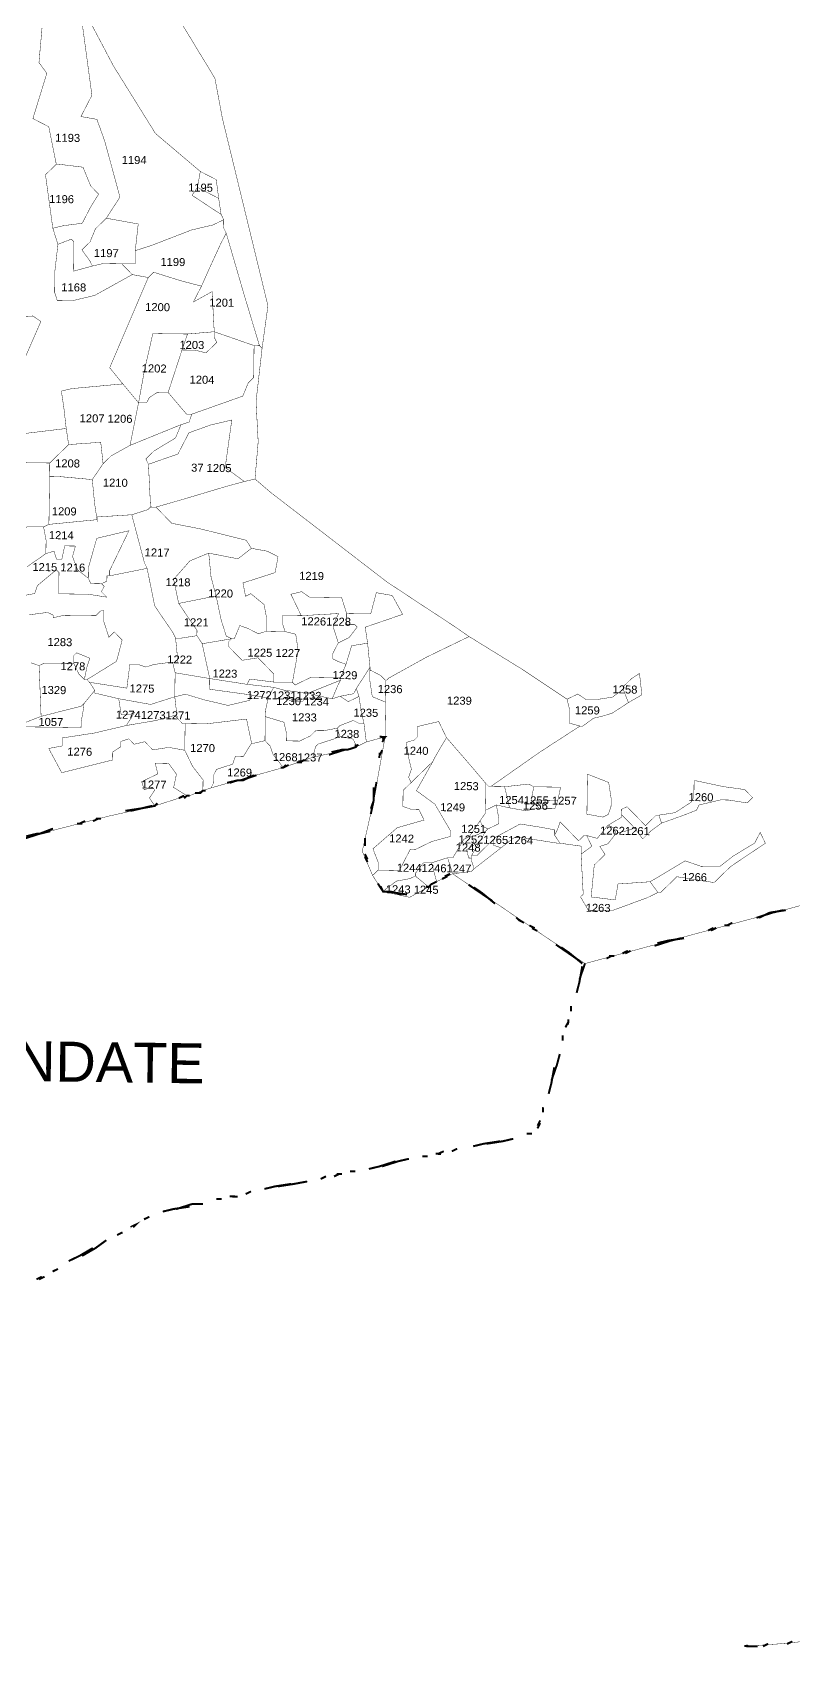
# Model space of a CAD drawing. Header units: metres. Extents: x 259278 to 277237, y 2171369 to 2185379.
# Drawn here: x 269942 to 271073, y 2171445 to 2173847 of the extents above; entities that cross this region are included whole.
import ezdxf

# ---------------------------------------------------------------- set-up
doc = ezdxf.new("R2010")
doc.units = ezdxf.units.M
doc.header["$MEASUREMENT"] = 0
for name, color, linetype in [('SURVEY NO.', 7, 'Continuous'), ('SURVEY PLOT BOUNDARY', 35, 'Continuous'), ('VILLAGE BOUNDARY', 212, 'Continuous'), ('VILLAGE NAME', 3, 'Continuous')]:
    doc.layers.add(name, color=color, linetype=linetype)
doc.styles.add('PDF Arial', font='arial.ttf')

msp = doc.modelspace()

# ---------------------------------------------------------------- linework, layer by layer
at = {"layer": 'SURVEY PLOT BOUNDARY', "lineweight": 18, "const_width": 0.595}
for points in [[(270135.6, 2173906.7), (270213.3, 2173778.8), (270224.4, 2173719.2), (270292.1, 2173440.7), (270283.4, 2173377.4), (270279.5, 2173381.4), (270256.7, 2173457.1), (270230.1, 2173548.6), (270226.2, 2173556.6), (270226.4, 2173568.5), (270222.5, 2173576.5), (270218.9, 2173600.3), (270215.3, 2173628.1), (270191.6, 2173640.3), (270125, 2173696.7), (270062.8, 2173796.7), (270016.4, 2173884.5)], [(271212.7, 2172584.1), (270763.1, 2172463.1), (270566.6, 2172596.5), (270594.4, 2172600.1), (270598.4, 2172604), (270638.5, 2172635.2), (270658.5, 2172650.8), (270666.4, 2172650.7), (270721.8, 2172642.1), (270725.8, 2172642), (270757.5, 2172637.6), (270757.3, 2172625.7), (270760.5, 2172566.2), (270756.5, 2172562.3), (270768.1, 2172542.3), (270803.8, 2172541.9), (270855.6, 2172561), (270871.5, 2172568.7), (270875.5, 2172568.7), (270899.6, 2172592.2), (270955, 2172583.5), (270979.1, 2172607), (271031.1, 2172642), (271023.4, 2172658), (271015.2, 2172642.2), (270983.3, 2172622.8), (270963.2, 2172607.2), (270935.5, 2172607.6), (270911.8, 2172615.8), (270859.9, 2172584.7), (270812.2, 2172581.4), (270808, 2172557.7), (270772.3, 2172562.1), (270776.9, 2172609.6), (270793, 2172625.3), (270785.2, 2172637.3), (270797.2, 2172641.1), (270809.3, 2172656.8), (270825.2, 2172660.5), (270837.1, 2172664.4), (270848.8, 2172648.3), (270860.8, 2172660.1), (270876.8, 2172671.8), (270908.7, 2172683.2), (270928.6, 2172690.9), (270932.7, 2172698.8), (270964.5, 2172706.3), (270976.4, 2172706.2), (271004.1, 2172701.8), (271012.1, 2172709.7), (271000.4, 2172721.7), (270968.7, 2172726.1), (270929.2, 2172734.5), (270925.2, 2172734.6), (270924.9, 2172710.8), (270920.9, 2172702.9), (270896.9, 2172687.4), (270873, 2172683.7), (270869.1, 2172683.8), (270853, 2172668.1), (270825.6, 2172696.2), (270817.6, 2172692.4), (270817.5, 2172684.4), (270817.5, 2172680.5), (270797.5, 2172668.8), (270781.4, 2172649.2), (270765.6, 2172653.4), (270761.6, 2172653.4), (270753.6, 2172645.6), (270726.2, 2172673.7), (270722.1, 2172661.9), (270718, 2172654), (270718.1, 2172661.9), (270694.4, 2172666.2), (270666.7, 2172670.5), (270630.8, 2172651.2), (270626.7, 2172647.3), (270606.7, 2172627.7), (270602.6, 2172623.8), (270594.7, 2172623.9), (270610.9, 2172651.4), (270615, 2172659.3), (270619, 2172663.2), (270635, 2172670.9), (270635.1, 2172678.9), (270631.4, 2172698.8), (270651.1, 2172694.5), (270674.9, 2172690.3), (270694.8, 2172694), (270718.5, 2172693.7), (270722.7, 2172705.5), (270726.9, 2172725.3), (270687.2, 2172725.8), (270679.4, 2172729.9), (270647.6, 2172726.3), (270643.6, 2172726.4), (270623.8, 2172726.6), (270695.8, 2172777.2), (270755.8, 2172816.1), (270759.8, 2172816), (270775.8, 2172827.7), (270791.7, 2172831.5), (270803.6, 2172835.3), (270815.6, 2172843.1), (270827.6, 2172850.9), (270847.6, 2172862.5), (270844.1, 2172894.3), (270832.1, 2172886.5), (270820, 2172874.7), (270820, 2172870.8), (270804, 2172859.1), (270780.1, 2172855.4), (270764.3, 2172855.6), (270752.5, 2172863.7), (270736.5, 2172856), (270669.7, 2172900.5), (270591, 2172949.1), (270567.4, 2172965.3), (270469.2, 2173030), (270390.7, 2173090.5), (270296.4, 2173163.1), (270272.9, 2173183.2), (270277.6, 2173238.7), (270274.4, 2173298.2), (270283.4, 2173377.4), (270292.1, 2173440.7), (270224.4, 2173719.2), (270213.3, 2173778.8), (270135.6, 2173906.7)], [(270016.4, 2173884.5), (270062.8, 2173796.7), (270125, 2173696.7), (270191.6, 2173640.3), (270187.4, 2173616.6), (270179.3, 2173604.8), (270222.5, 2173576.5), (270226.4, 2173568.5), (270210.4, 2173560.8), (270178.6, 2173553.3), (270118.8, 2173530.2), (270095, 2173522.6), (270099.4, 2173562.2), (270052, 2173570.8), (270072.2, 2173602.2), (270049.5, 2173685.8), (270038, 2173717.7), (270014.3, 2173721.9), (270030.6, 2173753.5), (270016.1, 2173860.7)], [(269956.5, 2173853.6), (269951.9, 2173802.1), (269963.6, 2173786.1), (269942.9, 2173718.9), (269966.5, 2173706.7), (269977.7, 2173651), (269961.6, 2173635.4), (269972.5, 2173555.9), (269980.1, 2173532), (269975.6, 2173492.5), (269975.2, 2173460.7), (269979, 2173448.8), (270002.8, 2173448.5), (270034.6, 2173456), (270090.5, 2173487), (270114.3, 2173482.7), (270057, 2173348.6), (270076.5, 2173324.6), (270001.1, 2173317.6), (269985.2, 2173313.9), (269988.8, 2173290), (269992.4, 2173258.3), (269932.8, 2173251.1)], [(270016.1, 2173860.7), (270030.6, 2173753.5), (270014.3, 2173721.9), (270038, 2173717.7), (270049.5, 2173685.8), (270072.2, 2173602.2), (270052, 2173570.8), (270035.9, 2173555.1), (270027.7, 2173535.4), (270015.7, 2173523.7), (270027.4, 2173507.6), (270031.2, 2173499.7), (270003.4, 2173492.1), (270003.9, 2173535.7), (270000, 2173539.7), (269980.1, 2173532), (269972.5, 2173555.9), (269988.4, 2173559.7), (270016.2, 2173563.3), (270028.4, 2173586.9), (270040.5, 2173606.6), (270028.8, 2173618.7), (270017.3, 2173646.6), (269981.6, 2173651), (269977.7, 2173651), (269966.5, 2173706.7), (269942.9, 2173718.9), (269963.6, 2173786.1), (269951.9, 2173802.1), (269956.5, 2173853.6)], [(269922.1, 2173342.5), (269954.8, 2173417.4), (269943, 2173425.5), (269887.5, 2173422.2)], [(269935, 2173112.3), (269958.8, 2173112), (269962.5, 2173092.1), (269962.2, 2173072.3), (269934.2, 2173052.8)], [(269934.2, 2173052.8), (269962.2, 2173072.3), (269974.2, 2173076.1), (269978, 2173064.1), (269985.9, 2173064), (269990.1, 2173083.8), (270006, 2173083.6), (270001.8, 2173067.8), (270009.5, 2173047.9), (270025.2, 2173035.8), (270029, 2173027.8), (270044.9, 2173027.6), (270048.8, 2173023.6), (270044.7, 2173015.7), (270052.6, 2173007.7), (270024.9, 2173012), (269981.3, 2173012.6), (269981.7, 2173044.3), (269977.8, 2173048.3), (269949.7, 2173024.9), (269945.6, 2173013), (269925.7, 2173009.3)], [(269925.7, 2173009.3), (269945.6, 2173013), (269949.7, 2173024.9), (269977.8, 2173048.3), (269981.7, 2173044.3), (269981.3, 2173012.6), (270024.9, 2173012), (270052.6, 2173007.7), (270044.7, 2173015.7), (270048.8, 2173023.6), (270044.9, 2173027.6), (270052.9, 2173031.5), (270053, 2173039.4), (270056.9, 2173039.3), (270112.6, 2173050.5), (270123.8, 2172994.8), (270151, 2172954.8), (270154.9, 2172946.8), (270158.4, 2172911.1), (270150.4, 2172911.2), (270122.6, 2172907.6), (270110.7, 2172903.8), (270098.8, 2172907.9), (270087, 2172908.1), (270082.5, 2172872.4), (270027.1, 2172881.1), (270023.2, 2172885.1), (270067.2, 2172912.3), (270075.5, 2172943.9), (270063.8, 2172956), (270055.8, 2172948.1), (270048.1, 2172972), (270048.3, 2172983.9), (270048.3, 2172987.9), (270044.4, 2172987.9), (270036.3, 2172980.1), (269996.7, 2172980.6), (269988.8, 2172980.7), (269972.9, 2172977), (269972.9, 2172980.9), (269965, 2172985), (269937.2, 2172981.4)], [(269937.2, 2172981.4), (269965, 2172985), (269972.9, 2172980.9), (269972.9, 2172977), (269988.8, 2172980.7), (269996.7, 2172980.6), (270036.3, 2172980.1), (270044.4, 2172987.9), (270048.3, 2172987.9), (270048.3, 2172983.9), (270048.1, 2172972), (270055.8, 2172948.1), (270063.8, 2172956), (270075.5, 2172943.9), (270067.2, 2172912.3), (270023.2, 2172885.1), (270019.3, 2172885.2), (270023.5, 2172904.9), (270027.6, 2172916.8), (270007.9, 2172925), (270003.9, 2172921.1), (270003.7, 2172909.2), (269960.1, 2172909.7), (269952.1, 2172905.9), (269940.3, 2172910)], [(269940.3, 2172910), (269952.1, 2172905.9), (269955.1, 2172830.5), (269915.3, 2172815.1), (270014.4, 2172813.9), (270014.5, 2172821.8), (270018.7, 2172845.5), (270018.8, 2172849.5), (270034.9, 2172869.1), (270034.9, 2172865.1), (270070.4, 2172856.7), (270074.1, 2172832.9), (270086, 2172832.7), (270094, 2172836.6), (270081.8, 2172816.9), (270034.1, 2172805.7), (269986.4, 2172798.4), (269986.2, 2172786.5), (269966.4, 2172782.8), (269985.7, 2172746.8), (270061.3, 2172765.7), (270061.5, 2172777.5), (270073.5, 2172785.3), (270073.6, 2172793.3), (270085.5, 2172797.1), (270093.3, 2172789), (270109.2, 2172792.8), (270121, 2172780.7), (270144.8, 2172784.4), (270168.6, 2172780.1), (270180.1, 2172756.2), (270195.7, 2172736.1), (270195.5, 2172720.3), (270175.6, 2172712.6), (270171.6, 2172712.7), (270152, 2172724.8), (270156.2, 2172744.6), (270144.5, 2172760.6), (270124.7, 2172760.9), (270128.4, 2172745), (270104.5, 2172733.4), (270108.3, 2172721.4), (270120.3, 2172725.2), (270124.2, 2172721.2), (270116.1, 2172709.4), (270123.9, 2172697.4), (270056.3, 2172682.4), (269952.8, 2172656), (269873.3, 2172637.2)], [(271270.8, 2171445.3), (271277.6, 2171472.9), (271158.5, 2171462.6), (271051.3, 2171452.1), (271003.7, 2171448.7)]]:
    msp.add_lwpolyline(points, dxfattribs=at)
for points in [[(269972.5, 2173555.9), (269961.6, 2173635.4), (269977.7, 2173651), (269981.6, 2173651), (270017.3, 2173646.6), (270028.8, 2173618.7), (270040.5, 2173606.6), (270028.4, 2173586.9), (270016.2, 2173563.3), (269988.4, 2173559.7)], [(270218.9, 2173600.3), (270187.4, 2173616.6), (270191.6, 2173640.3), (270215.3, 2173628.1)], [(270218.9, 2173600.3), (270222.5, 2173576.5), (270179.3, 2173604.8), (270187.4, 2173616.6)], [(270095, 2173522.6), (270094.9, 2173518.7), (270094.7, 2173502.8), (270086.8, 2173502.9), (270074.9, 2173503.1), (270047.1, 2173503.4), (270031.2, 2173499.7), (270027.4, 2173507.6), (270015.7, 2173523.7), (270027.7, 2173535.4), (270035.9, 2173555.1), (270052, 2173570.8), (270099.4, 2173562.2)], [(270095, 2173522.6), (270118.8, 2173530.2), (270178.6, 2173553.3), (270210.4, 2173560.8), (270226.4, 2173568.5), (270226.2, 2173556.6), (270230.1, 2173548.6), (270222, 2173532.9), (270205.6, 2173497.4), (270193.4, 2173469.8), (270161.8, 2173478.1), (270122.3, 2173490.5), (270114.3, 2173482.7), (270090.5, 2173487), (270074.9, 2173503.1), (270086.8, 2173502.9), (270094.7, 2173502.8), (270094.9, 2173518.7)], [(270090.5, 2173487), (270034.6, 2173456), (270002.8, 2173448.5), (269979, 2173448.8), (269975.2, 2173460.7), (269975.6, 2173492.5), (269980.1, 2173532), (270000, 2173539.7), (270003.9, 2173535.7), (270003.4, 2173492.1), (270031.2, 2173499.7), (270047.1, 2173503.4), (270074.9, 2173503.1)], [(270279.5, 2173381.4), (270271.5, 2173381.5), (270212.3, 2173402.1), (270209.1, 2173461.7), (270181.2, 2173446.2), (270193.4, 2173469.8), (270205.6, 2173497.4), (270222, 2173532.9), (270230.1, 2173548.6), (270256.7, 2173457.1)], [(270099.9, 2173296.5), (270076.5, 2173324.6), (270057, 2173348.6), (270114.3, 2173482.7), (270122.3, 2173490.5), (270161.8, 2173478.1), (270193.4, 2173469.8), (270181.2, 2173446.2), (270209.1, 2173461.7), (270212.3, 2173402.1), (270172.6, 2173398.7), (270144.9, 2173399), (270121.1, 2173399.4), (270108.5, 2173344)], [(269890.7, 2173366.7), (269886.9, 2173374.6), (269887.1, 2173390.5), (269887.5, 2173422.2), (269943, 2173425.5), (269954.8, 2173417.4), (269922.1, 2173342.5)], [(270172.6, 2173398.7), (270164.4, 2173375), (270143.8, 2173311.8), (270135.8, 2173311.9), (270127.9, 2173312), (270115.9, 2173304.2), (270111.8, 2173296.4), (270099.9, 2173296.5), (270108.5, 2173344), (270121.1, 2173399.4), (270144.9, 2173399)], [(270164.4, 2173375), (270184.2, 2173374.7), (270200, 2173370.6), (270216.1, 2173386.2), (270212.2, 2173394.2), (270212.3, 2173402.1), (270271.5, 2173381.5), (270270.9, 2173334), (270262.9, 2173326.1), (270254.7, 2173306.4), (270179, 2173279.6), (270171.1, 2173279.7), (270143.8, 2173311.8)], [(270164.4, 2173375), (270172.6, 2173398.7), (270212.3, 2173402.1), (270212.2, 2173394.2), (270216.1, 2173386.2), (270200, 2173370.6), (270184.2, 2173374.7)], [(270114.6, 2173205.1), (270110.7, 2173213.1), (270122.8, 2173224.8), (270154.8, 2173244.3), (270163, 2173264), (270174.9, 2173267.8), (270179, 2173279.6), (270254.7, 2173306.4), (270262.9, 2173326.1), (270270.9, 2173334), (270271.5, 2173381.5), (270279.5, 2173381.4), (270283.4, 2173377.4), (270274.4, 2173298.2), (270277.6, 2173238.7), (270272.9, 2173183.2), (270257, 2173179.5), (270229.5, 2173199.7), (270229.6, 2173207.6), (270234, 2173239.3), (270238.4, 2173270.9), (270206.6, 2173263.4), (270174.7, 2173251.9), (270158.4, 2173220.4)], [(270087.2, 2173233.2), (270059.3, 2173217.7), (270047.2, 2173206), (270043.7, 2173237.8), (269996, 2173234.4), (269992.4, 2173258.3), (269988.8, 2173290), (269985.2, 2173313.9), (270001.1, 2173317.6), (270076.5, 2173324.6), (270099.9, 2173296.5)], [(270163, 2173264), (270087.2, 2173233.2), (270099.9, 2173296.5), (270111.8, 2173296.4), (270115.9, 2173304.2), (270127.9, 2173312), (270135.8, 2173311.9), (270143.8, 2173311.8), (270171.1, 2173279.7), (270179, 2173279.6), (270174.9, 2173267.8)], [(270257, 2173179.5), (270229.2, 2173171.9), (270165.5, 2173152.9), (270125.7, 2173141.5), (270117.7, 2173141.6), (270114.6, 2173205.1), (270158.4, 2173220.4), (270174.7, 2173251.9), (270206.6, 2173263.4), (270238.4, 2173270.9), (270234, 2173239.3), (270229.6, 2173207.6), (270229.5, 2173199.7)], [(269996, 2173234.4), (269967.9, 2173207), (269944.1, 2173207.3), (269924.3, 2173207.6), (269916.8, 2173239.4), (269920.9, 2173247.3), (269932.8, 2173251.1), (269992.4, 2173258.3)], [(270038.2, 2173122.8), (270034.6, 2173146.7), (270031.1, 2173182.4), (270047.2, 2173206), (270059.3, 2173217.7), (270087.2, 2173233.2), (270163, 2173264), (270154.8, 2173244.3), (270122.8, 2173224.8), (270110.7, 2173213.1), (270114.6, 2173205.1), (270117.7, 2173141.6), (270113.7, 2173137.7), (270089.8, 2173130.1), (270038.3, 2173126.8)], [(269967.9, 2173207), (269996, 2173234.4), (270043.7, 2173237.8), (270047.2, 2173206), (270031.1, 2173182.4), (269979.6, 2173187.1), (269967.7, 2173187.2)], [(269967.9, 2173207), (269967.7, 2173187.2), (269967.3, 2173155.5), (269966.7, 2173115.8), (269958.8, 2173112), (269935, 2173112.3), (269899.1, 2173096.9), (269920.3, 2173203.7), (269924.3, 2173207.6), (269944.1, 2173207.3)], [(270031.1, 2173182.4), (270034.6, 2173146.7), (270038.2, 2173122.8), (269966.7, 2173115.8), (269967.3, 2173155.5), (269967.7, 2173187.2), (269979.6, 2173187.1)], [(270591, 2172949.1), (270559.1, 2172933.7), (270527.2, 2172918.2), (270471.3, 2172887.2), (270467.3, 2172883.3), (270459.4, 2172891.3), (270443.7, 2172899.5), (270443.7, 2172903.4), (270440.2, 2172939.2), (270436.6, 2172963), (270492.3, 2172982.1), (270476.8, 2173010.1), (270453.1, 2173014.3), (270444.8, 2172982.7), (270409.1, 2172983.2), (270401.5, 2173007.1), (270353.9, 2173007.7), (270342.1, 2173015.8), (270326.2, 2173012), (270341.6, 2172980.1), (270313.9, 2172980.5), (270313.7, 2172968.6), (270317.5, 2172956.6), (270289.8, 2172957), (270290.1, 2172976.8), (270286.3, 2172996.7), (270266.7, 2173012.8), (270258.8, 2173008.9), (270255, 2173028.8), (270302.8, 2173044.1), (270307.1, 2173067.8), (270291.3, 2173075.9), (270267.6, 2173080.2), (270259.8, 2173092.2), (270192.7, 2173108.9), (270149.2, 2173117.4), (270125.7, 2173141.5), (270165.5, 2173152.9), (270229.2, 2173171.9), (270257, 2173179.5), (270272.9, 2173183.2), (270296.4, 2173163.1), (270390.7, 2173090.5), (270469.2, 2173030), (270567.4, 2172965.3)], [(270112.6, 2173050.5), (270056.9, 2173039.3), (270057, 2173047.3), (270085.6, 2173106.4), (270037.8, 2173095.1), (270025.4, 2173051.6), (270025.2, 2173035.8), (270009.5, 2173047.9), (270001.8, 2173067.8), (270006, 2173083.6), (269990.1, 2173083.8), (269985.9, 2173064), (269978, 2173064.1), (269974.2, 2173076.1), (269962.2, 2173072.3), (269962.5, 2173092.1), (269958.8, 2173112), (269966.7, 2173115.8), (270038.2, 2173122.8), (270038.3, 2173126.8), (270089.8, 2173130.1), (270108.7, 2173058.5)], [(270267.6, 2173080.2), (270247.6, 2173064.6), (270204.1, 2173073.1), (270176.2, 2173061.6), (270152, 2173034.1), (270159.5, 2172998.3), (270186.7, 2172958.3), (270186.6, 2172950.4), (270162.8, 2172946.7), (270154.9, 2172946.8), (270151, 2172954.8), (270123.8, 2172994.8), (270112.6, 2173050.5), (270108.7, 2173058.5), (270089.8, 2173130.1), (270113.7, 2173137.7), (270117.7, 2173141.6), (270125.7, 2173141.5), (270149.2, 2173117.4), (270192.7, 2173108.9), (270259.8, 2173092.2)], [(270044.9, 2173027.6), (270029, 2173027.8), (270025.2, 2173035.8), (270025.4, 2173051.6), (270037.8, 2173095.1), (270085.6, 2173106.4), (270057, 2173047.3), (270056.9, 2173039.3), (270053, 2173039.4), (270052.9, 2173031.5)], [(270215.1, 2173009.5), (270207.6, 2173037.4), (270204.1, 2173073.1), (270247.6, 2173064.6), (270267.6, 2173080.2), (270291.3, 2173075.9), (270307.1, 2173067.8), (270302.8, 2173044.1), (270255, 2173028.8), (270258.8, 2173008.9), (270266.7, 2173012.8), (270286.3, 2172996.7), (270290.1, 2172976.8), (270289.8, 2172957), (270277.9, 2172953.2), (270262.1, 2172961.3), (270250.3, 2172965.4), (270242.1, 2172945.7), (270238.1, 2172945.8), (270230.2, 2172949.8), (270222.6, 2172973.7)], [(270215.1, 2173009.5), (270159.5, 2172998.3), (270152, 2173034.1), (270176.2, 2173061.6), (270204.1, 2173073.1), (270207.6, 2173037.4)], [(270238.1, 2172945.8), (270194.4, 2172938.4), (270186.6, 2172950.4), (270186.7, 2172958.3), (270159.5, 2172998.3), (270215.1, 2173009.5), (270222.6, 2172973.7), (270230.2, 2172949.8)], [(270409.1, 2172983.2), (270408.9, 2172967.3), (270420.8, 2172967.2), (270424.7, 2172963.2), (270412.6, 2172947.5), (270396.6, 2172939.7), (270392.8, 2172951.7), (270389, 2172963.6), (270393.1, 2172975.5), (270397.2, 2172983.3), (270341.6, 2172980.1), (270326.2, 2173012), (270342.1, 2173015.8), (270353.9, 2173007.7), (270401.5, 2173007.1)], [(270440.2, 2172939.2), (270416.4, 2172935.5), (270408.1, 2172907.9), (270396.3, 2172912), (270388.4, 2172916.1), (270388.5, 2172924), (270396.6, 2172939.7), (270412.6, 2172947.5), (270424.7, 2172963.2), (270420.8, 2172967.2), (270408.9, 2172967.3), (270409.1, 2172983.2), (270444.8, 2172982.7), (270453.1, 2173014.3), (270476.8, 2173010.1), (270492.3, 2172982.1), (270436.6, 2172963)], [(270399.9, 2172888.1), (270356.3, 2172888.7), (270332.4, 2172877.1), (270328.5, 2172881.1), (270337, 2172928.6), (270333.4, 2172952.5), (270317.5, 2172956.6), (270313.7, 2172968.6), (270313.9, 2172980.5), (270341.6, 2172980.1), (270397.2, 2172983.3), (270393.1, 2172975.5), (270389, 2172963.6), (270392.8, 2172951.7), (270396.6, 2172939.7), (270388.5, 2172924), (270388.4, 2172916.1), (270396.3, 2172912), (270408.1, 2172907.9)], [(270289.8, 2172957), (270317.5, 2172956.6), (270333.4, 2172952.5), (270337, 2172928.6), (270328.5, 2172881.1), (270300.7, 2172881.5), (270300.9, 2172893.4), (270277.4, 2172917.5), (270253.6, 2172913.8), (270234, 2172933.9), (270234.1, 2172941.9), (270238.1, 2172945.8), (270242.1, 2172945.7), (270250.3, 2172965.4), (270262.1, 2172961.3), (270277.9, 2172953.2)], [(270205.6, 2172886.7), (270154.2, 2172895.3), (270150.4, 2172911.2), (270158.4, 2172911.1), (270154.9, 2172946.8), (270162.8, 2172946.7), (270186.6, 2172950.4), (270194.4, 2172938.4)], [(270194.4, 2172938.4), (270238.1, 2172945.8), (270234.1, 2172941.9), (270234, 2172933.9), (270253.6, 2172913.8), (270277.4, 2172917.5), (270300.9, 2172893.4), (270300.7, 2172881.5), (270265.1, 2172885.9), (270261, 2172878.1), (270205.6, 2172886.7)], [(270443.7, 2172903.4), (270423.5, 2172872), (270419.4, 2172864.1), (270399.6, 2172860.4), (270387.6, 2172856.6), (270395.8, 2172876.3), (270399.9, 2172884.2), (270399.9, 2172888.1), (270408.1, 2172907.9), (270416.4, 2172935.5), (270440.2, 2172939.2)], [(270736.5, 2172856), (270740.3, 2172840.1), (270740, 2172820.3), (270755.8, 2172816.1), (270695.8, 2172777.2), (270623.8, 2172726.6), (270619.8, 2172726.7), (270615.9, 2172730.7), (270588.6, 2172762.8), (270557.3, 2172798.9), (270545.8, 2172822.8), (270513.9, 2172815.3), (270513.7, 2172799.4), (270509.7, 2172795.5), (270497.8, 2172791.7), (270501.4, 2172767.9), (270505.2, 2172751.9), (270501.1, 2172740.1), (270504.9, 2172732.1), (270492.9, 2172720.4), (270492.6, 2172696.6), (270504.4, 2172692.5), (270516.3, 2172692.3), (270524, 2172676.4), (270484.2, 2172665), (270448.1, 2172633.7), (270455.8, 2172613.8), (270455.7, 2172601.9), (270447.6, 2172594.1), (270432.2, 2172630), (270449.1, 2172705.1), (270466.2, 2172800), (270466.2, 2172804), (270466.8, 2172851.6), (270467.3, 2172883.3), (270471.3, 2172887.2), (270527.2, 2172918.2), (270559.1, 2172933.7), (270591, 2172949.1), (270669.7, 2172900.5)], [(270019.3, 2172885.2), (270023.2, 2172885.1), (270027.1, 2172881.1), (270034.9, 2172869.1), (270018.8, 2172849.5), (270014.8, 2172845.6), (269955.1, 2172830.5), (269952.1, 2172905.9), (269960.1, 2172909.7), (270003.7, 2172909.2), (270011.4, 2172893.2)], [(270019.3, 2172885.2), (270011.4, 2172893.2), (270003.7, 2172909.2), (270003.9, 2172921.1), (270007.9, 2172925), (270027.6, 2172916.8), (270023.5, 2172904.9)], [(270154.2, 2172895.3), (270153.8, 2172867.6), (270153.7, 2172859.6), (270117.9, 2172848.2), (270070.4, 2172856.7), (270034.9, 2172865.1), (270034.9, 2172869.1), (270027.1, 2172881.1), (270082.5, 2172872.4), (270087, 2172908.1), (270098.8, 2172907.9), (270110.7, 2172903.8), (270122.6, 2172907.6), (270150.4, 2172911.2)], [(270268.7, 2172862.1), (270264.7, 2172854.2), (270248.8, 2172850.5), (270232.9, 2172846.7), (270197.3, 2172855.1), (270169.6, 2172863.4), (270153.7, 2172859.6), (270153.8, 2172867.6), (270154.2, 2172895.3), (270205.6, 2172886.7), (270205.4, 2172870.8)], [(270261, 2172878.1), (270300.6, 2172873.6), (270292.5, 2172857.8), (270268.7, 2172862.1), (270205.4, 2172870.8), (270205.6, 2172886.7)], [(270399.9, 2172888.1), (270399.9, 2172884.2), (270352, 2172865), (270348.1, 2172865), (270316.4, 2172869.4), (270300.6, 2172873.6), (270261, 2172878.1), (270265.1, 2172885.9), (270300.7, 2172881.5), (270328.5, 2172881.1), (270332.4, 2172877.1), (270356.3, 2172888.7)], [(270352, 2172865), (270399.9, 2172884.2), (270395.8, 2172876.3), (270387.6, 2172856.6), (270367.8, 2172860.8)], [(270443.7, 2172899.5), (270443.5, 2172883.6), (270447.1, 2172859.8), (270466.8, 2172851.6), (270466.2, 2172804), (270466.2, 2172800), (270438.3, 2172792.5), (270434.7, 2172820.3), (270431, 2172836.2), (270427.3, 2172860), (270423.5, 2172872), (270443.7, 2172903.4)], [(270467.3, 2172883.3), (270466.8, 2172851.6), (270447.1, 2172859.8), (270443.5, 2172883.6), (270443.7, 2172899.5), (270459.4, 2172891.3)], [(270847.6, 2172862.5), (270827.6, 2172850.9), (270820, 2172870.8), (270820, 2172874.7), (270832.1, 2172886.5), (270844.1, 2172894.3)], [(270081.8, 2172816.9), (270094, 2172836.6), (270086, 2172832.7), (270074.1, 2172832.9), (270070.4, 2172856.7), (270117.9, 2172848.2), (270153.7, 2172859.6), (270157.3, 2172827.9), (270153.4, 2172831.9), (270125.5, 2172824.3)], [(270288.1, 2172830.1), (270287.7, 2172794.4), (270271.8, 2172790.7), (270267.8, 2172790.7), (270260.3, 2172826.5), (270200.8, 2172819.4), (270169.1, 2172819.8), (270165.1, 2172819.8), (270157.3, 2172827.9), (270153.7, 2172859.6), (270169.6, 2172863.4), (270197.3, 2172855.1), (270232.9, 2172846.7), (270248.8, 2172850.5), (270264.7, 2172854.2), (270268.7, 2172862.1), (270292.5, 2172857.8), (270288.2, 2172838)], [(270316.4, 2172869.4), (270324.1, 2172853.4), (270344, 2172853.2), (270348, 2172857.1), (270348.1, 2172865), (270352, 2172865), (270367.8, 2172860.8), (270387.6, 2172856.6), (270399.6, 2172860.4), (270411.3, 2172852.3), (270427.3, 2172860), (270431, 2172836.2), (270434.7, 2172820.3), (270426.8, 2172820.4), (270418.9, 2172824.4), (270399, 2172816.8), (270395, 2172812.9), (270375.1, 2172809.2), (270363.2, 2172809.3), (270355.2, 2172801.5), (270339.2, 2172793.8), (270331.3, 2172793.9), (270319.4, 2172794), (270319.6, 2172805.9), (270315.8, 2172821.8), (270288.1, 2172830.1), (270288.2, 2172838), (270292.5, 2172857.8), (270300.6, 2172873.6)], [(270348.1, 2172865), (270348, 2172857.1), (270344, 2172853.2), (270324.1, 2172853.4), (270316.4, 2172869.4)], [(270427.3, 2172860), (270411.3, 2172852.3), (270399.6, 2172860.4), (270419.4, 2172864.1), (270423.5, 2172872)], [(270820, 2172870.8), (270827.6, 2172850.9), (270815.6, 2172843.1), (270803.6, 2172835.3), (270791.7, 2172831.5), (270775.8, 2172827.7), (270759.8, 2172816), (270755.8, 2172816.1), (270740, 2172820.3), (270740.3, 2172840.1), (270736.5, 2172856), (270752.5, 2172863.7), (270764.3, 2172855.6), (270780.1, 2172855.4), (270804, 2172859.1)], [(269955.1, 2172830.5), (270014.8, 2172845.6), (270018.8, 2172849.5), (270018.7, 2172845.5), (270014.5, 2172821.8), (270014.4, 2172813.9), (269915.3, 2172815.1)], [(270157.3, 2172827.9), (270165.1, 2172819.8), (270169.1, 2172819.8), (270168.8, 2172799.9), (270168.6, 2172780.1), (270144.8, 2172784.4), (270121, 2172780.7), (270109.2, 2172792.8), (270093.3, 2172789), (270085.5, 2172797.1), (270073.6, 2172793.3), (270073.5, 2172785.3), (270061.5, 2172777.5), (270061.3, 2172765.7), (269985.7, 2172746.8), (269966.4, 2172782.8), (269986.2, 2172786.5), (269986.4, 2172798.4), (270034.1, 2172805.7), (270081.8, 2172816.9), (270125.5, 2172824.3), (270153.4, 2172831.9)], [(270267.8, 2172790.7), (270255.7, 2172771.1), (270243.8, 2172771.2), (270239.6, 2172759.4), (270227.7, 2172755.6), (270215.8, 2172751.7), (270211.7, 2172743.9), (270211.5, 2172732), (270207.5, 2172724.1), (270195.5, 2172720.3), (270195.7, 2172736.1), (270180.1, 2172756.2), (270168.6, 2172780.1), (270168.8, 2172799.9), (270169.1, 2172819.8), (270200.8, 2172819.4), (270260.3, 2172826.5)], [(270395, 2172812.9), (270398.8, 2172800.9), (270390.8, 2172797.1), (270366.9, 2172789.4), (270362.9, 2172785.5), (270358.7, 2172769.7), (270314.9, 2172754.4), (270299.3, 2172774.5), (270295.5, 2172786.4), (270287.7, 2172794.4), (270288.1, 2172830.1), (270315.8, 2172821.8), (270319.6, 2172805.9), (270319.4, 2172794), (270331.3, 2172793.9), (270339.2, 2172793.8), (270355.2, 2172801.5), (270363.2, 2172809.3), (270375.1, 2172809.2)], [(270434.7, 2172820.3), (270438.3, 2172792.5), (270422.4, 2172784.7), (270422.4, 2172788.7), (270418.6, 2172796.7), (270398.8, 2172800.9), (270395, 2172812.9), (270399, 2172816.8), (270418.9, 2172824.4), (270426.8, 2172820.4)], [(270557.3, 2172798.9), (270541.1, 2172771.3), (270537.1, 2172763.4), (270504.9, 2172732.1), (270501.1, 2172740.1), (270505.2, 2172751.9), (270501.4, 2172767.9), (270497.8, 2172791.7), (270509.7, 2172795.5), (270513.7, 2172799.4), (270513.9, 2172815.3), (270545.8, 2172822.8)], [(270207.5, 2172724.1), (270211.5, 2172732), (270211.7, 2172743.9), (270215.8, 2172751.7), (270227.7, 2172755.6), (270239.6, 2172759.4), (270243.8, 2172771.2), (270255.7, 2172771.1), (270267.8, 2172790.7), (270271.8, 2172790.7), (270287.7, 2172794.4), (270295.5, 2172786.4), (270299.3, 2172774.5), (270314.9, 2172754.4), (270247.3, 2172735.5)], [(270358.7, 2172769.7), (270362.9, 2172785.5), (270366.9, 2172789.4), (270390.8, 2172797.1), (270398.8, 2172800.9), (270418.6, 2172796.7), (270422.4, 2172788.7), (270422.4, 2172784.7), (270410.4, 2172780.9)], [(270615.9, 2172730.7), (270615.4, 2172691), (270615.4, 2172687.1), (270607.3, 2172675.3), (270591.1, 2172651.7), (270583.1, 2172647.8), (270566.9, 2172620.3), (270559, 2172620.4), (270547, 2172616.6), (270535.1, 2172612.8), (270523.2, 2172612.9), (270511.1, 2172597.2), (270511.1, 2172593.2), (270503.1, 2172589.4), (270483.2, 2172585.7), (270467.2, 2172574), (270463.2, 2172570.1), (270447.6, 2172594.1), (270455.7, 2172601.9), (270459.6, 2172601.9), (270487.4, 2172601.5), (270503.6, 2172633), (270511.6, 2172632.9), (270535.5, 2172644.5), (270563.4, 2172652.1), (270563.5, 2172660), (270540.2, 2172699.9), (270512.7, 2172720.1), (270537.1, 2172763.4), (270541.1, 2172771.3), (270557.3, 2172798.9), (270588.6, 2172762.8)], [(270455.7, 2172601.9), (270455.8, 2172613.8), (270448.1, 2172633.7), (270484.2, 2172665), (270524, 2172676.4), (270516.3, 2172692.3), (270504.4, 2172692.5), (270492.6, 2172696.6), (270492.9, 2172720.4), (270504.9, 2172732.1), (270537.1, 2172763.4), (270512.7, 2172720.1), (270540.2, 2172699.9), (270563.5, 2172660), (270563.4, 2172652.1), (270535.5, 2172644.5), (270511.6, 2172632.9), (270503.6, 2172633), (270487.4, 2172601.5), (270459.6, 2172601.9)], [(270171.6, 2172712.7), (270123.9, 2172697.4), (270116.1, 2172709.4), (270124.2, 2172721.2), (270120.3, 2172725.2), (270108.3, 2172721.4), (270104.5, 2172733.4), (270128.4, 2172745), (270124.7, 2172760.9), (270144.5, 2172760.6), (270156.2, 2172744.6), (270152, 2172724.8)], [(270766.8, 2172744.6), (270798.3, 2172732.3), (270802, 2172708.4), (270801.8, 2172696.5), (270797.7, 2172684.7), (270789.7, 2172680.8), (270766, 2172685.1), (270766.4, 2172716.8)], [(270766.8, 2172744.6), (270766.4, 2172716.8), (270766, 2172685.1), (270789.7, 2172680.8), (270797.7, 2172684.7), (270801.8, 2172696.5), (270802, 2172708.4), (270798.3, 2172732.3)], [(270623.8, 2172726.6), (270643.6, 2172726.4), (270651.1, 2172694.5), (270631.4, 2172698.8), (270615.4, 2172691), (270615.9, 2172730.7), (270619.8, 2172726.7)], [(270651.1, 2172694.5), (270643.6, 2172726.4), (270647.6, 2172726.3), (270679.4, 2172729.9), (270687.2, 2172725.8), (270683, 2172706), (270694.8, 2172694), (270674.9, 2172690.3)], [(270722.7, 2172705.5), (270683, 2172706), (270687.2, 2172725.8), (270726.9, 2172725.3)], [(270876.8, 2172671.8), (270873, 2172683.7), (270896.9, 2172687.4), (270920.9, 2172702.9), (270924.9, 2172710.8), (270925.2, 2172734.6), (270929.2, 2172734.5), (270968.7, 2172726.1), (271000.4, 2172721.7), (271012.1, 2172709.7), (271004.1, 2172701.8), (270976.4, 2172706.2), (270964.5, 2172706.3), (270932.7, 2172698.8), (270928.6, 2172690.9), (270908.7, 2172683.2)], [(270619, 2172663.2), (270611.1, 2172667.3), (270607.3, 2172675.3), (270615.4, 2172687.1), (270615.4, 2172691), (270631.4, 2172698.8), (270635.1, 2172678.9), (270635, 2172670.9)], [(270694.8, 2172694), (270683, 2172706), (270722.7, 2172705.5), (270718.5, 2172693.7)], [(270837.1, 2172664.4), (270829.3, 2172672.4), (270817.5, 2172684.4), (270817.6, 2172692.4), (270825.6, 2172696.2), (270853, 2172668.1), (270869.1, 2172683.8), (270873, 2172683.7), (270876.8, 2172671.8), (270860.8, 2172660.1), (270848.8, 2172648.3)], [(270591.1, 2172651.7), (270607.3, 2172675.3), (270611.1, 2172667.3), (270619, 2172663.2), (270615, 2172659.3), (270595.1, 2172651.6)], [(270638.5, 2172635.2), (270626.6, 2172639.3), (270626.7, 2172647.3), (270630.8, 2172651.2), (270666.7, 2172670.5), (270694.4, 2172666.2), (270718.1, 2172661.9), (270718, 2172654), (270725.8, 2172642), (270721.8, 2172642.1), (270666.4, 2172650.7), (270658.5, 2172650.8)], [(270725.8, 2172642), (270718, 2172654), (270722.1, 2172661.9), (270726.2, 2172673.7), (270753.6, 2172645.6), (270761.6, 2172653.4), (270765.6, 2172653.4), (270773.3, 2172637.4), (270757.3, 2172625.7), (270757.5, 2172637.6)], [(270809.3, 2172656.8), (270797.2, 2172641.1), (270785.2, 2172637.3), (270793, 2172625.3), (270776.9, 2172609.6), (270772.3, 2172562.1), (270808, 2172557.7), (270812.2, 2172581.4), (270859.9, 2172584.7), (270871.5, 2172568.7), (270855.6, 2172561), (270803.8, 2172541.9), (270768.1, 2172542.3), (270756.5, 2172562.3), (270760.5, 2172566.2), (270757.3, 2172625.7), (270773.3, 2172637.4), (270765.6, 2172653.4), (270781.4, 2172649.2), (270797.5, 2172668.8), (270805.4, 2172664.8)], [(270809.3, 2172656.8), (270805.4, 2172664.8), (270797.5, 2172668.8), (270817.5, 2172680.5), (270817.5, 2172684.4), (270829.3, 2172672.4), (270837.1, 2172664.4), (270825.2, 2172660.5)], [(270594.7, 2172619.9), (270594.6, 2172616), (270598.4, 2172604), (270594.4, 2172600.1), (270566.6, 2172596.5), (270562.8, 2172608.4), (270559, 2172620.4), (270566.9, 2172620.3), (270583.1, 2172647.8), (270591.1, 2172651.7), (270595.1, 2172651.6), (270598.9, 2172639.7), (270586.9, 2172631.9), (270590.7, 2172620)], [(270595.1, 2172651.6), (270615, 2172659.3), (270610.9, 2172651.4), (270594.7, 2172623.9), (270594.7, 2172619.9), (270590.7, 2172620), (270586.9, 2172631.9), (270598.9, 2172639.7)], [(270638.5, 2172635.2), (270598.4, 2172604), (270594.6, 2172616), (270594.7, 2172619.9), (270594.7, 2172623.9), (270602.6, 2172623.8), (270606.7, 2172627.7), (270626.7, 2172647.3), (270626.6, 2172639.3)], [(270871.5, 2172568.7), (270859.9, 2172584.7), (270911.8, 2172615.8), (270935.5, 2172607.6), (270963.2, 2172607.2), (270983.3, 2172622.8), (271015.2, 2172642.2), (271023.4, 2172658), (271031.1, 2172642), (270979.1, 2172607), (270955, 2172583.5), (270899.6, 2172592.2), (270875.5, 2172568.7)], [(270542.7, 2172584.9), (270535.1, 2172612.8), (270547, 2172616.6), (270559, 2172620.4), (270562.8, 2172608.4), (270566.6, 2172596.5)], [(270530.7, 2172577.1), (270511.1, 2172593.2), (270511.1, 2172597.2), (270523.2, 2172612.9), (270535.1, 2172612.8), (270542.7, 2172584.9)], [(270463.2, 2172570.1), (270467.2, 2172574), (270483.2, 2172585.7), (270503.1, 2172589.4), (270511.1, 2172593.2), (270530.7, 2172577.1), (270502.7, 2172561.6)]]:
    msp.add_lwpolyline(points, close=True, dxfattribs=at)
at = {"layer": 'VILLAGE BOUNDARY', "const_width": 2.97}
for points in [[(270422.4, 2172788.7), (270422.4, 2172784.7), (270410.4, 2172780.9), (270406.5, 2172781), (270382.6, 2172773.4)], [(270386.6, 2172777.3), (270402.5, 2172781), (270410.4, 2172780.9), (270422.4, 2172784.7), (270426.4, 2172788.7)], [(270462.2, 2172796.1), (270466.2, 2172800), (270458.2, 2172800.1)], [(270466.2, 2172800), (270462.1, 2172792.2)], [(270338.8, 2172762), (270346.8, 2172765.9)], [(270457.9, 2172776.4), (270457.8, 2172768.4)], [(270457.9, 2172772.4), (270462, 2172780.3)], [(270271.2, 2172743.1), (270255.2, 2172735.4), (270247.3, 2172735.5), (270231.4, 2172731.7)], [(270235.3, 2172731.7), (270247.3, 2172735.5), (270251.2, 2172735.4), (270275.1, 2172743)], [(270318.9, 2172758.3), (270314.9, 2172754.4), (270311, 2172754.5)], [(270314.9, 2172754.4), (270322.9, 2172758.3)], [(270342.8, 2172762), (270334.8, 2172762.1)], [(270199.5, 2172720.2), (270195.5, 2172720.3), (270191.5, 2172716.4), (270183.6, 2172716.5)], [(270449.3, 2172724.9), (270449.1, 2172709.1), (270449.1, 2172705.1), (270444.9, 2172685.3)], [(270445, 2172693.2), (270449.1, 2172705.1), (270449.1, 2172709.1), (270453.4, 2172732.8)], [(270119.9, 2172697.5), (270104, 2172693.7), (270080.2, 2172690.1)], [(270088.1, 2172690), (270104, 2172693.7), (270123.9, 2172697.4), (270127.9, 2172701.3)], [(270167.7, 2172712.7), (270159.7, 2172708.9)], [(270167.6, 2172708.8), (270171.6, 2172712.7), (270175.6, 2172712.6)], [(270016.5, 2172671.1), (270008.5, 2172671.2)], [(270012.5, 2172671.1), (270020.5, 2172675)], [(270040.4, 2172678.7), (270032.4, 2172674.8)], [(270036.4, 2172678.7), (270044.3, 2172678.6)], [(269968.7, 2172659.8), (269952.8, 2172656), (269928.9, 2172648.4)], [(269933, 2172652.3), (269948.9, 2172656.1), (269952.8, 2172656), (269972.8, 2172663.7)], [(270436.4, 2172645.8), (270436.3, 2172637.8)], [(270436.4, 2172641.8), (270436.5, 2172649.7)], [(270436.1, 2172622), (270440, 2172614)], [(270440, 2172618), (270436.2, 2172625.9)], [(270554.7, 2172592.7), (270562.6, 2172596.5)], [(270490.9, 2172565.8), (270475.1, 2172569.9), (270463.2, 2172570.1), (270455.4, 2172582.1)], [(270459.3, 2172578.1), (270463.2, 2172570.1), (270471.1, 2172570), (270498.8, 2172565.7)], [(270542.7, 2172584.9), (270534.7, 2172581), (270530.7, 2172577.1), (270526.7, 2172577.2)], [(270558.6, 2172592.6), (270550.7, 2172588.8)], [(270625.6, 2172556.1), (270613.8, 2172564.2), (270590.2, 2172580.3)], [(270598.1, 2172576.3), (270609.9, 2172568.2), (270629.5, 2172552.1)], [(270672.7, 2172523.7), (270664.8, 2172527.8), (270660.9, 2172531.8)], [(270974, 2172519.8), (270982, 2172523.7)], [(271057.5, 2172542.5), (271041.6, 2172538.8), (271017.8, 2172531.1)], [(271021.7, 2172531.1), (271037.7, 2172538.8), (271061.5, 2172542.5)], [(270688.5, 2172515.6), (270680.6, 2172519.7)], [(270684.5, 2172515.6), (270692.4, 2172511.6)], [(270906.3, 2172500.9), (270890.4, 2172497.1), (270866.5, 2172489.5)], [(270870.6, 2172493.4), (270886.5, 2172497.2), (270910.3, 2172500.8)], [(270954.1, 2172516.1), (270946.1, 2172512.2)], [(270950.1, 2172512.2), (270958.1, 2172516.1)], [(270978, 2172519.8), (270970, 2172519.9)], [(270755.2, 2172467.1), (270743.5, 2172475.2), (270719.9, 2172491.4)], [(270727.7, 2172487.3), (270739.5, 2172479.2), (270759.2, 2172463.1)], [(270802.9, 2172474.5), (270794.9, 2172470.6)], [(270798.9, 2172474.5), (270806.9, 2172474.4)], [(270826.8, 2172482.1), (270818.8, 2172478.2)], [(270822.8, 2172478.2), (270830.8, 2172482)], [(270750.7, 2172419.6), (270754.8, 2172435.4), (270759.1, 2172459.2)], [(270763.1, 2172463.1), (270754.9, 2172439.4)], [(270738.1, 2172372.2), (270738.2, 2172380.1)], [(270742.5, 2172399.9), (270742.4, 2172392)], [(270729.9, 2172348.5), (270730, 2172356.4)], [(270738.2, 2172376.2), (270734.1, 2172368.3)], [(270709.1, 2172269.5), (270713.2, 2172285.3), (270717.5, 2172309)], [(270725.7, 2172328.7), (270721.5, 2172312.9), (270713.3, 2172289.2)], [(270700.9, 2172249.7), (270700.8, 2172241.8)], [(270676.6, 2172210.4), (270684.5, 2172210.3)], [(270696.6, 2172226), (270692.5, 2172218.1)], [(270692.6, 2172222.1), (270696.6, 2172230)], [(270573.2, 2172188), (270565.2, 2172184.1)], [(270597, 2172191.6), (270612.9, 2172195.4), (270636.8, 2172199)], [(270656.6, 2172202.7), (270640.7, 2172199), (270616.9, 2172195.3)], [(270442, 2172157.9), (270457.9, 2172161.7), (270481.8, 2172169.3)], [(270501.6, 2172173), (270485.7, 2172169.3), (270461.8, 2172161.7)], [(270521.5, 2172176.7), (270529.4, 2172176.6)], [(270549.3, 2172180.3), (270541.4, 2172180.4)], [(270545.3, 2172180.4), (270553.3, 2172184.3)], [(270350.5, 2172139.3), (270330.7, 2172135.6), (270306.8, 2172131.9)], [(270370.4, 2172143), (270378.4, 2172146.9)], [(270398.2, 2172150.6), (270390.3, 2172146.7)], [(270394.3, 2172150.6), (270402.2, 2172150.5)], [(270422.1, 2172154.2), (270414.2, 2172154.3)], [(270243.2, 2172116.9), (270235.3, 2172117)], [(270239.2, 2172117), (270247.1, 2172116.9)], [(270267.1, 2172124.5), (270259.1, 2172120.7)], [(270286.9, 2172128.2), (270302.8, 2172132), (270326.7, 2172135.7)], [(270135.8, 2172094.5), (270151.7, 2172098.3), (270175.6, 2172101.9)], [(270195.5, 2172105.6), (270179.6, 2172105.8), (270155.7, 2172098.2)], [(270215.4, 2172113.3), (270223.3, 2172113.2)], [(270091.9, 2172071.3), (270095.9, 2172075.2), (270088, 2172071.3)], [(270115.9, 2172086.8), (270107.9, 2172083)], [(270052, 2172052), (270036, 2172040.3), (270016, 2172028.7)], [(270068, 2172059.7), (270076, 2172063.6)], [(269996.1, 2172021), (270012.1, 2172028.7), (270032, 2172040.4)], [(269956.2, 2171997.7), (269948.2, 2171993.9)], [(269952.1, 2171993.8), (269960.1, 2171997.7)], [(269980.1, 2172009.3), (269972.1, 2172005.4)], [(270999.7, 2171448.8), (271011.6, 2171448.6)], [(271019.5, 2171448.5), (271003.7, 2171448.7)], [(271027.5, 2171448.4), (271035.4, 2171452.3)], [(271071.2, 2171455.8), (271063.2, 2171451.9)]]:
    msp.add_lwpolyline(points, dxfattribs=at)
at = {"layer": 'VILLAGE BOUNDARY', "lineweight": 50}
msp.add_point((271003.7, 2171448.7), dxfattribs=at)

# ---------------------------------------------------------------- texts
at = {"layer": 'SURVEY NO.', "attachment_point": 7, "rotation": 359.2544, "style": 'PDF Arial'}
for s, insert, char_height in [('1193', (269976.1, 2173684.4), 11.89), ('1194', (270074.8, 2173651.4), 11.89), ('1196', (269967, 2173593.3), 11.89), ('1195', (270173.4, 2173610.4), 11.89), ('1197', (270033.4, 2173513.1), 11.89), ('1199', (270132.3, 2173499.9), 11.89), ('1168', (269985.1, 2173462.2), 11.89), ('1200', (270109.6, 2173432.8), 11.89), ('1201', (270204.9, 2173439.5), 11.89), ('1203', (270160.5, 2173376.6), 11.89), ('1202', (270104.5, 2173341.7), 11.89), ('1204', (270175.6, 2173324.9), 11.89), ('1207 1206', (270012.3, 2173267.5), 11.89), ('1208', (269975.8, 2173200.6), 11.89), ('37 1205', (270177.9, 2173194), 11.89), ('1210', (270046.8, 2173171.9), 11.89), ('1209', (269970.9, 2173129.3), 11.89), ('1214', (269966.5, 2173094), 11.89), ('1217', (270108.9, 2173068.3), 11.89), ('1215 1216', (269942.1, 2173046.4), 11.89), ('1218', (270140, 2173024), 11.89), ('1219', (270338.4, 2173033.3), 11.89), ('1220', (270203.2, 2173007.3), 11.89), ('1221', (270167, 2172964.5), 11.89), ('12261228', (270341.5, 2172965.8), 11.89), ('1283', (269964.4, 2172935), 11.89), ('1278', (269983.8, 2172899.1), 11.89), ('1222', (270142.5, 2172909.3), 11.89), ('1225 1227', (270261.6, 2172919.3), 11.89), ('1223', (270209.6, 2172888.2), 11.89), ('1229', (270388, 2172885.9), 11.89), ('1329', (269955.5, 2172863.8), 11.89), ('1275', (270086.4, 2172866), 11.89), ('127212311232', (270260.7, 2172856.2), 11.894), ('1236', (270455.1, 2172865.2), 11.89), ('1239', (270558, 2172848), 11.89), ('1258', (270804, 2172864.6), 11.89), ('127412731271', (270066.1, 2172827), 11.894), ('1230 1234', (270304.2, 2172847.3), 11.89), ('1235', (270419, 2172830), 11.89), ('1259', (270748.1, 2172833.6), 11.89), ('1057', (269951, 2172816.3), 11.89), ('1233', (270327.7, 2172823.2), 11.89), ('1270', (270176.4, 2172777.6), 11.89), ('1238', (270390.8, 2172798.6), 11.89), ('1276', (269994, 2172772.1), 11.89), ('12681237', (270299.2, 2172764.1), 11.89), ('1240', (270493.6, 2172773.5), 11.89), ('1269', (270231.5, 2172741.2), 11.89), ('1277', (270104.4, 2172723.4), 11.89), ('1253', (270568.2, 2172721), 11.89), ('1260', (270916.9, 2172704.5), 11.89), ('1249', (270548, 2172689.5), 11.89), ('12541255 1257', (270635.4, 2172700.3), 11.894), ('1256', (270670.9, 2172691.9), 11.89), ('1251', (270579.3, 2172657.4), 11.89), ('1242', (270472.1, 2172643.3), 11.89), ('125212651264', (270575.1, 2172641.6), 11.894), ('12621261', (270785.4, 2172654.7), 11.89), ('1248', (270571, 2172629.7), 11.89), ('124412461247', (270483.4, 2172599.5), 11.894), ('1266', (270907.4, 2172585.7), 11.89), ('1243 1245', (270467.1, 2172567.6), 11.89), ('1263', (270764.1, 2172540), 11.89)]:
    msp.add_mtext(s, dxfattribs=dict(at, insert=insert, char_height=char_height))
at = {"layer": 'VILLAGE NAME', "insert": (269805.3, 2172290), "char_height": 59.47, "attachment_point": 7, "rotation": 359.2544, "style": 'PDF Arial'}
msp.add_mtext('BANDATE', dxfattribs=at)

doc.saveas('drawing.dxf')
